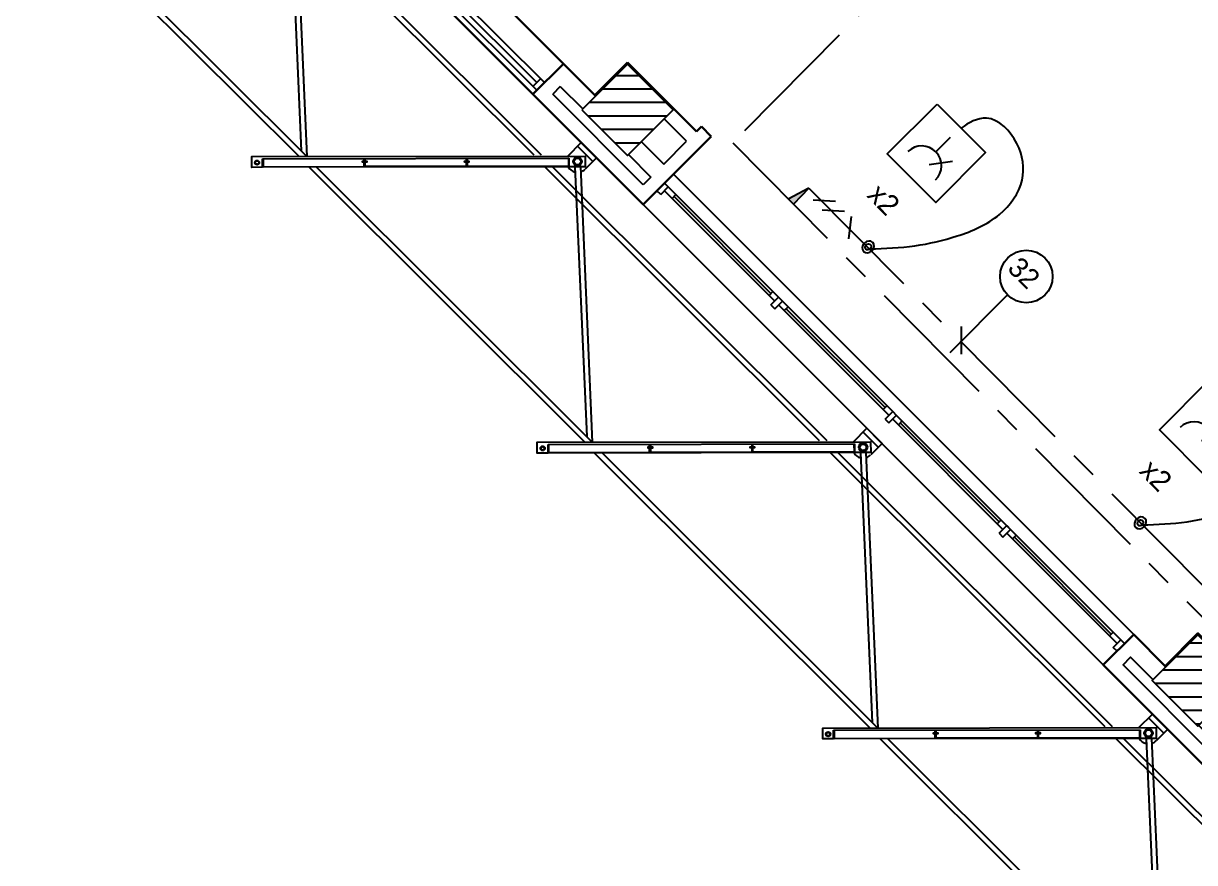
# Model space of a CAD drawing. Extents: x 21.2 to 81.9, y 10.7 to 70.
# Drawn here: x 24.7 to 35.58, y 25.64 to 33.43 of the extents above; entities that cross this region are included whole.
import ezdxf

# ---------------------------------------------------------------- set-up
doc = ezdxf.new("R2010")
doc.units = 0
doc.header["$MEASUREMENT"] = 0
doc.linetypes.add('Center', pattern=[2, 1.25, -0.25, 0.25, -0.25])
for name, color, linetype in [('1st floor plan$0$1F', 15, 'Continuous'), ('1st floor plan$0$1FIN', 15, 'Continuous'), ('1st floor plan$0$2F', 7, 'Continuous'), ('1st floor plan$0$CAI', 52, 'Continuous'), ('1st floor plan$0$CAIX', 52, 'Continuous'), ('1st floor plan$0$FACH', 142, 'Continuous'), ('1st floor plan$0$Hatch', 15, 'Continuous'), ('1st floor plan$0$Pillars', 30, 'Continuous'), ('Xref_Plan', 7, 'Continuous')]:
    doc.layers.add(name, color=color, linetype=linetype)
for name, color, linetype, lineweight in [('1st floor plan$0$Interior Walls', 7, 'Continuous', 30), ('1st floor plan$0$Partitions', 7, 'Continuous', 30), ('Connections', 7, 'Continuous', 25), ('Devices', 5, 'Continuous', 25), ('Wiring', 7, 'Continuous', 25)]:
    doc.layers.add(name, color=color, linetype=linetype, lineweight=lineweight)

# ---------------------------------------------------------------- blocks, each defined once
blk = doc.blocks.new('Bola')
at = {"layer": 'Connections', "color": 7, "linetype": 'Continuous', "const_width": 0.2}
blk.add_lwpolyline([(-0.1, 0, 1), (0.1, 0, 1)], format="xyb", close=True, dxfattribs=at)
at = {"layer": 'Connections', "color": 7, "linetype": 'Continuous'}
blk.add_circle((0, 0), 0.2, dxfattribs=at)
blk = doc.blocks.new('R1')
at = {"color": 0, "linetype": 'ByBlock', "lineweight": -2}
for p, q in [((-0.184, 1.07), (-0.184, 1.264)), ((-0.145, 0.944), (-0.013, 1.117))]:
    blk.add_line(p, q, dxfattribs=at)
blk.add_lwpolyline([(-0.491, 1.392), (0.147, 1.392), (0.147, 0.736), (-0.491, 0.736)], close=True, dxfattribs=at)
blk.add_arc((-0.186, 0.886), 0.184, 359.2185, 179.2185, dxfattribs=at)
at = {"color": 0, "linetype": 'ByBlock', "lineweight": -2, "start_tangent": (0.685424, 0.728144), "end_tangent": (-0.106772, -0.994284)}
blk.add_spline([(0.02, -0.001), (0.295, 0.315), (0.508, 0.657), (0.645, 1.076), (0.568, 1.452), (0.295, 1.657), (-0.073, 1.623), (-0.172, 1.392)], degree=3, dxfattribs=at)
at = {"layer": 'Devices', "linetype": 'ByBlock', "lineweight": -2, "xscale": -0.2510903654909363, "yscale": 0.2989553822111439, "zscale": 0.2510903654909365, "rotation": 359.2184524543058}
blk.add_blockref('Bola', (-0.005, 0), dxfattribs=at)
at = {"color": 0, "linetype": 'ByBlock', "lineweight": -2}
blk.add_text('x2', height=0.1944, rotation=359.2185, dxfattribs=at).set_placement((-0.353, 0.32))
blk = doc.blocks.new('1st floor plan$0$BRISE 1')
at = {"layer": '1st floor plan$0$FACH'}
for p, q in [((-0.092, 0.1), (-2.651, 2.66)), ((-0.021, 0.1), (-2.58, 2.66)), ((2.092, 0.109), (-0.459, 2.66)), ((2.162, 0.109), (-0.388, 2.66)), ((-0.178, 2.659), (-0.073, 0.152)), ((-0.128, 2.661), (-0.021, 0.1)), ((2.496, 0.191), (2.638, 0.049)), ((-0.433, 0.08), (2.417, 0.08)), ((2.673, 0.084), (2.567, -0.022))]:
    blk.add_line(p, q, dxfattribs=at)
at = {"layer": '1st floor plan$0$FACH', "color": 7}
for p, q in [((0.517, 0), (0.517, 0.08)), ((1.467, 0), (1.467, 0.08))]:
    blk.add_line(p, q, dxfattribs=at)
at = {"layer": '1st floor plan$0$FACH'}
for points in [[(2.406, 0.1), (2.532, 0.226), (2.673, 0.084)], [(-0.433, 0), (-0.533, 0), (-0.533, 0.1), (2.567, 0.1), (2.567, 0), (2.417, 0)], [(0.512, 0.045), (0.497, 0.045), (0.497, 0.055), (0.512, 0.055)], [(0.522, 0.055), (0.537, 0.055), (0.537, 0.045), (0.522, 0.045)], [(1.462, 0.045), (1.447, 0.045), (1.447, 0.055), (1.462, 0.055)], [(1.472, 0.055), (1.487, 0.055), (1.487, 0.045), (1.472, 0.045)]]:
    blk.add_lwpolyline(points, dxfattribs=at)
at = {"layer": '1st floor plan$0$FACH', "color": 7}
for points in [[(2.417, 0.08), (2.417, 0), (-0.433, 0), (-0.433, 0.08)], [(-0.428, 0.08), (-0.428, 0.005), (0.512, 0.005), (0.512, 0.08)], [(1.462, 0.08), (1.462, 0.005), (0.522, 0.005), (0.522, 0.08)], [(2.412, 0.08), (2.412, 0.005), (1.472, 0.005), (1.472, 0.08)]]:
    blk.add_lwpolyline(points, dxfattribs=at)
for centre, radius in [((-0.483, 0.044), 0.0206), ((-0.483, 0.044), 0.0166), ((2.496, 0.049), 0.04), ((2.496, 0.049), 0.03)]:
    blk.add_circle(centre, radius, dxfattribs=at)
at = {"layer": '1st floor plan$0$FACH'}
for start, end in [(209.4143, 257.4896), (286.4455, 315)]:
    blk.add_arc((2.496, 0.049), 0.1, start, end, dxfattribs=at)
blk = doc.blocks.new('1st floor plan$0$P2')
at = {"layer": '1st floor plan$0$Hatch'}
h = blk.add_hatch(dxfattribs=at)
h.set_pattern_fill('ANSI31', color=256, style=0)
h.set_pattern_definition([(45, (-41.75321, -29.09718), (-0.08838835, 0.08838835), [])])
h.paths.add_polyline_path([(-0.3, 0.3), (-0.3, -0.3), (0.3, -0.3), (0.3, 0.3)])
at = {"layer": '1st floor plan$0$Pillars'}
blk.add_lwpolyline([(-0.3, -0.3), (0.3, -0.3), (0.3, 0.3), (-0.3, 0.3)], close=True, dxfattribs=at)
blk = doc.blocks.new('1st floor plan$0$P1')
at = {"layer": '1st floor plan$0$1F'}
blk.add_lwpolyline([(-0.3, 0.29), (-0.595, 0.29), (-0.595, 0.39), (0.595, 0.39), (0.595, 0.29), (0.3, 0.29)], dxfattribs=at)
at = {"layer": '1st floor plan$0$Partitions'}
blk.add_lwpolyline([(-0.725, 0.12), (-0.31, 0.12), (-0.31, -0.31), (0.31, -0.31), (0.31, 0.12), (0.725, 0.12), (0.725, 0.52), (-0.725, 0.52)], close=True, dxfattribs=at)
at = {"layer": '1st floor plan$0$Interior Walls'}
blk.add_blockref('1st floor plan$0$P2', (0, 0), dxfattribs=at)
blk = doc.blocks.new('1st floor plan$0$J1')
at = {"layer": '1st floor plan$0$2F', "linetype": 'Continuous'}
for p, q in [((6.05, 0.4), (0, 0.4)), ((6.05, 0), (0, 0))]:
    blk.add_line(p, q, dxfattribs=at)
at = {"layer": '1st floor plan$0$CAI'}
for p, q in [((0, 0.22), (0.05, 0.22)), ((0, 0.12), (0, 0.22)), ((3, 0.22), (3, 0.12)), ((3.05, 0.22), (3.05, 0.12)), ((6.05, 0.22), (6.05, 0.12)), ((2.925, 0.17), (2.925, 0.12)), ((3.125, 0.17), (3.125, 0.12))]:
    blk.add_line(p, q, dxfattribs=at)
at = {"layer": '1st floor plan$0$CAI', "linetype": 'Continuous'}
for p, q in [((0.05, 0.22), (0.05, 0.12)), ((1.55, 0.22), (1.5, 0.22)), ((1.5, 0.22), (1.5, 0.12)), ((1.55, 0.22), (1.55, 0.12)), ((3.05, 0.22), (3, 0.22)), ((4.55, 0.22), (4.5, 0.22)), ((4.5, 0.22), (4.5, 0.12)), ((4.55, 0.22), (4.55, 0.12)), ((6, 0.22), (6.05, 0.22)), ((6, 0.22), (6, 0.12)), ((6.05, 0.12), (0, 0.12)), ((1.5, 0.17), (0.05, 0.17)), ((0.15, 0.17), (0.15, 0.12)), ((1.425, 0.12), (1.425, 0.17)), ((1.55, 0.12), (1.5, 0.12)), ((3, 0.17), (1.55, 0.17)), ((1.625, 0.17), (1.625, 0.12)), ((4.5, 0.17), (3.05, 0.17)), ((4.425, 0.17), (4.425, 0.12)), ((6, 0.17), (4.55, 0.17)), ((4.625, 0.12), (4.625, 0.17)), ((5.9, 0.17), (5.9, 0.12))]:
    blk.add_line(p, q, dxfattribs=at)
at = {"layer": '1st floor plan$0$CAI', "color": 15}
for p, q in [((0.15, 0.145), (1.425, 0.145)), ((2.925, 0.145), (1.625, 0.145)), ((3.125, 0.145), (4.425, 0.145)), ((5.9, 0.145), (4.625, 0.145))]:
    blk.add_line(p, q, dxfattribs=at)
blk = doc.blocks.new('1st floor plan')
at = {"layer": '1st floor plan$0$1FIN'}
for p, q in [((29.687, 32.846), (29.617, 32.775)), ((29.687, 32.846), (29.896, 32.638)), ((30.458, 31.934), (29.617, 32.775)), ((30.009, 32.765), (30.016, 32.758)), ((30.861, 32.337), (30.653, 32.546)), ((30.44, 32.334), (30.649, 32.125)), ((30.649, 32.125), (30.861, 32.337)), ((30.32, 32.213), (30.529, 32.005)), ((30.529, 32.005), (30.458, 31.934))]:
    blk.add_line(p, q, dxfattribs=at)
at = {"layer": '1st floor plan$0$CAIX'}
for p, q in [((28.39, 33.889), (29.468, 32.811)), ((28.461, 33.96), (29.539, 32.882)), ((28.461, 33.889), (29.468, 32.882)), ((29.504, 32.917), (29.433, 32.846))]:
    blk.add_line(p, q, dxfattribs=at)
at = {"layer": '1st floor plan$0$Partitions'}
for p, q in [((28.637, 34.137), (29.716, 33.058)), ((28.354, 33.854), (29.433, 32.775)), ((29.716, 33.058), (29.433, 32.775)), ((30.009, 32.765), (29.716, 33.058)), ((30.009, 32.765), (30.313, 33.069)), ((30.953, 32.429), (30.313, 33.069)), ((30.458, 31.75), (29.433, 32.775)), ((30.953, 32.429), (30.999, 32.475)), ((30.999, 32.475), (31.091, 32.383)), ((30.741, 32.033), (31.091, 32.383)), ((30.741, 32.033), (30.458, 31.75))]:
    blk.add_line(p, q, dxfattribs=at)
at = {"rotation": 134.9999380868181}
for name, p in [('1st floor plan$0$J1', (35.019, 27.755)), ('1st floor plan$0$P1', (35.616, 27.327))]:
    blk.add_blockref(name, p, dxfattribs=at)
at = {"layer": '1st floor plan$0$Interior Walls'}
for name, p, rotation in [('1st floor plan$0$BRISE 1', (27.351, 32.096), 0.09078857204511556), ('1st floor plan$0$P2', (30.313, 32.63), 314.9999999999999), ('1st floor plan$0$BRISE 1', (30.006, 29.441), 0.09078857204511556), ('1st floor plan$0$BRISE 1', (32.661, 26.785), 0.09078857204511556), ('1st floor plan$0$BRISE 1', (35.317, 24.13), 0.09078857204511556)]:
    blk.add_blockref(name, p, dxfattribs=dict(at, rotation=rotation))

msp = doc.modelspace()

# ---------------------------------------------------------------- linework, layer by layer
at = {"layer": 'Devices'}
for q in [(31.807, 31.799), (31.854, 31.754)]:
    msp.add_line((31.997, 31.902), q, dxfattribs=at)
at = {"layer": 'Devices', "color": 7}
for p, q in [((33.849, 30.913), (33.308, 30.373)), ((33.415, 30.615), (33.415, 30.359))]:
    msp.add_line(p, q, dxfattribs=at)
msp.add_circle((34.02, 31.081), 0.244, dxfattribs=at)
at = {"layer": 'Devices'}
msp.add_solid([(31.997, 31.902), (31.854, 31.754), (31.807, 31.799)], dxfattribs=at)
at = {"layer": 'Wiring', "color": 6, "linetype": 'Center'}
for p, q in [((36.507, 37.582), (31.29, 32.324)), ((31.29, 32.324), (51.465, 11.957))]:
    msp.add_line(p, q, dxfattribs=at)
at = {"layer": 'Wiring', "linetype": 'Center'}
msp.add_line((31.997, 31.902), (37.889, 25.962), dxfattribs=at)
at = {"layer": 'Wiring'}
for p, q in [((32.246, 31.778), (32.037, 31.79)), ((32.331, 31.684), (32.122, 31.696)), ((32.393, 31.638), (32.367, 31.43))]:
    msp.add_line(p, q, dxfattribs=at)

# ---------------------------------------------------------------- block references
at = {"layer": 'Devices', "rotation": 314.9999999999999}
for p in [(32.553, 31.352), (35.084, 28.788)]:
    msp.add_blockref('R1', p, dxfattribs=at)
at = {"layer": 'Xref_Plan'}
msp.add_blockref('1st floor plan', (0, 0), dxfattribs=at)

# ---------------------------------------------------------------- texts
at = {"layer": 'Devices', "linetype": 'Continuous'}
msp.add_text('32', height=0.1866, rotation=315.4048, dxfattribs=at).set_placement((33.835, 31.146))

doc.saveas('drawing.dxf')
